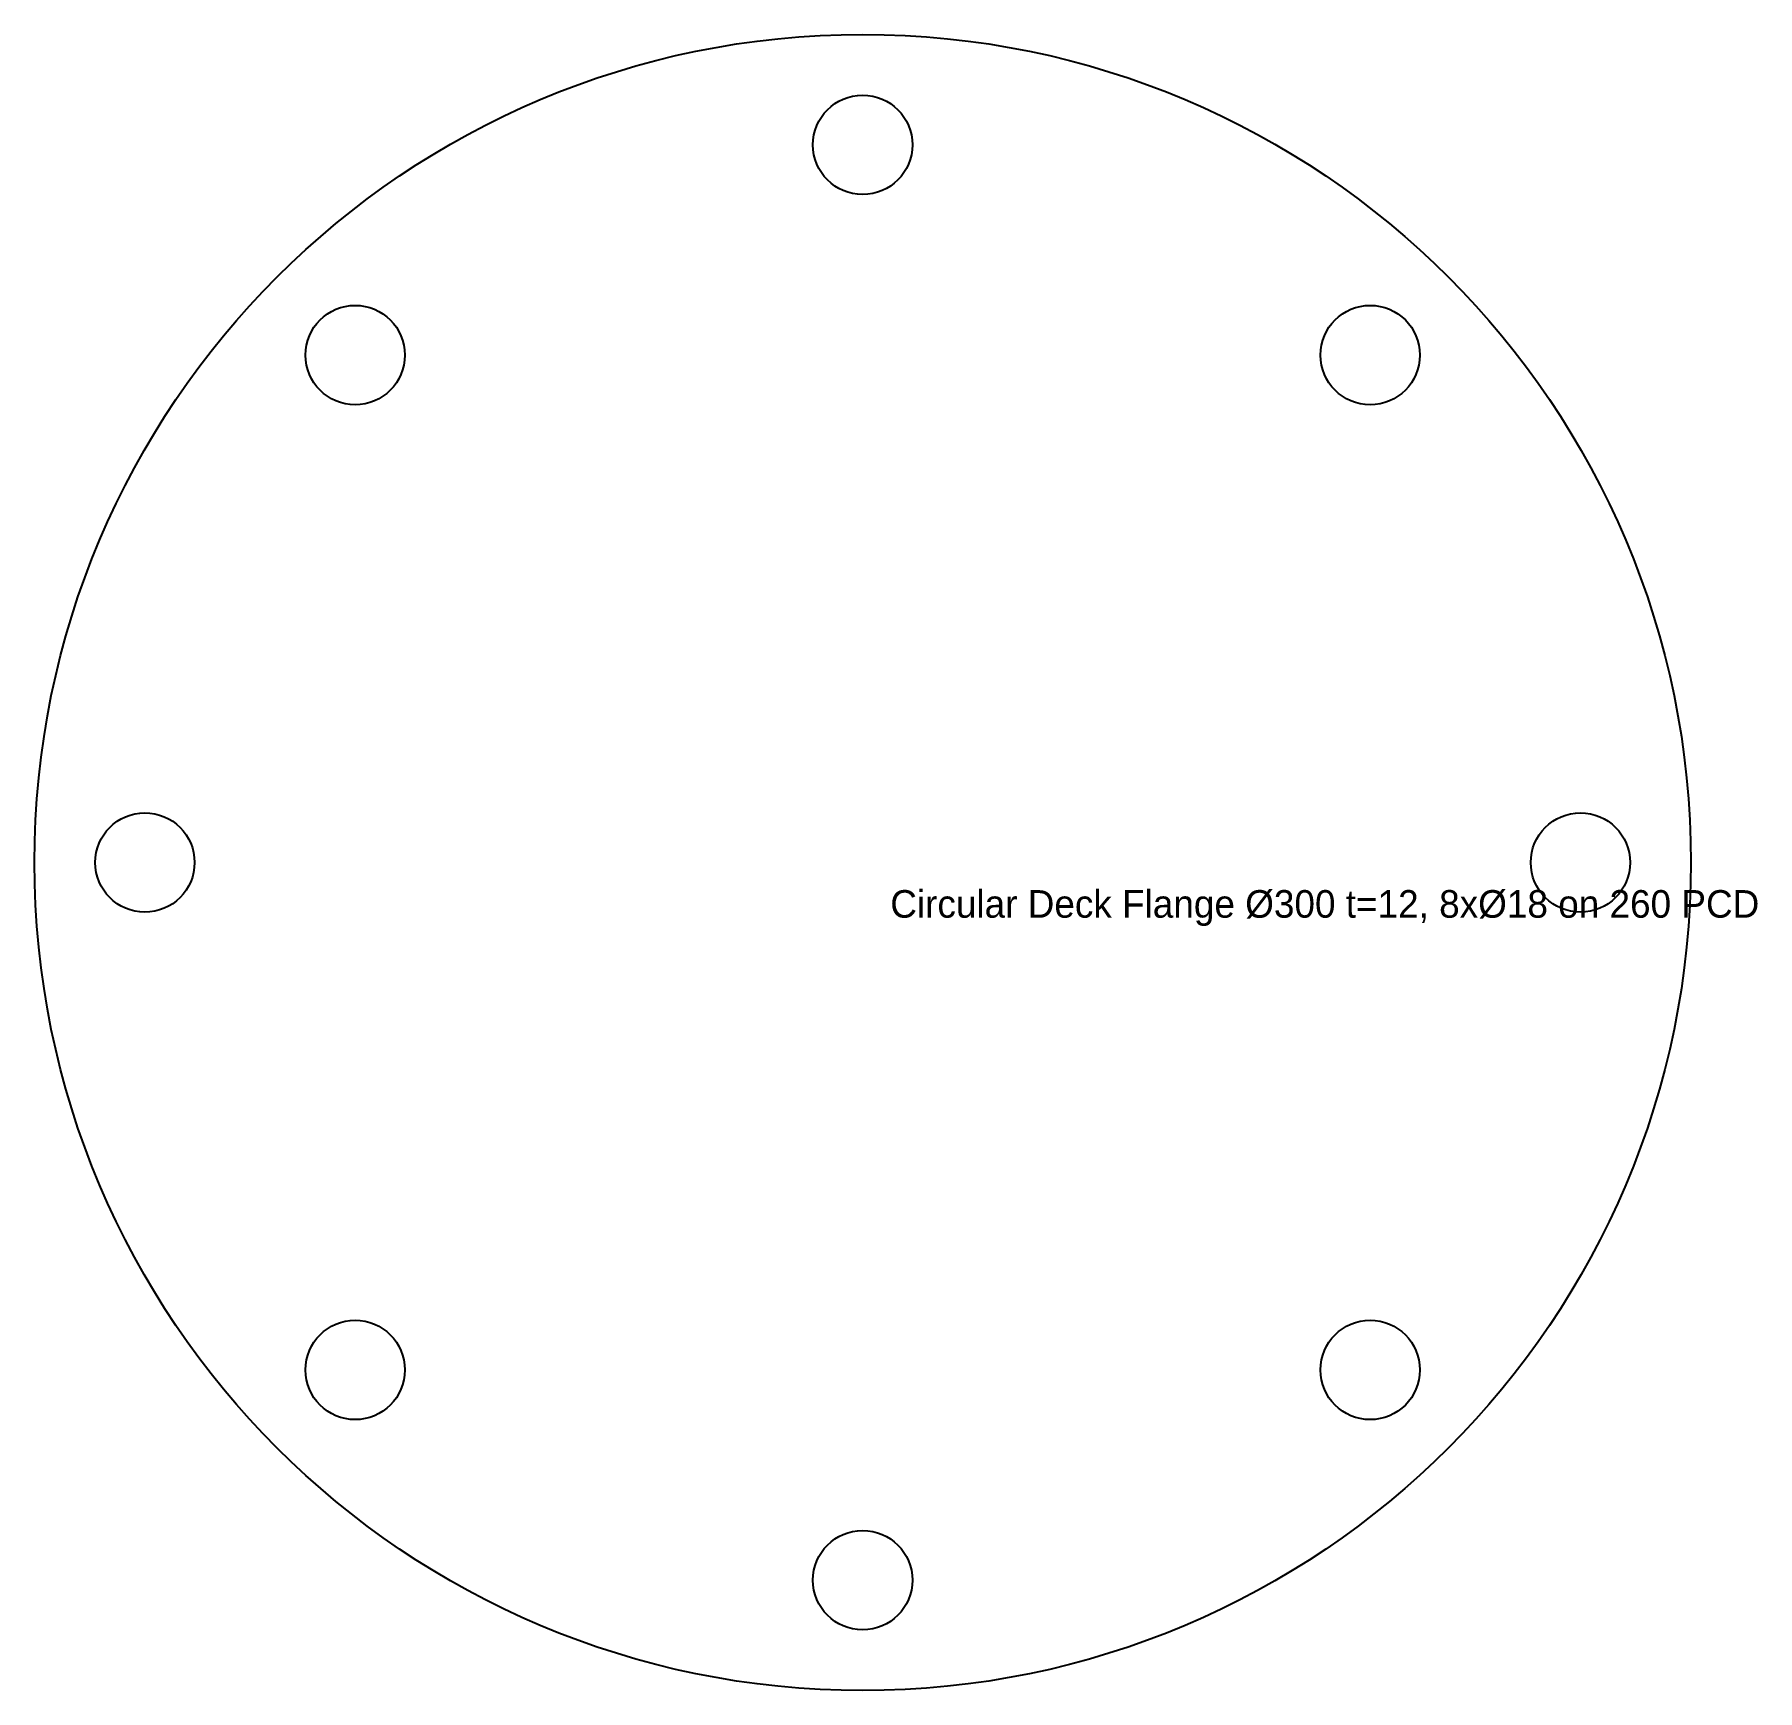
# Model space of a CAD drawing. Extents: x -150 to 162, y -150 to 150.
import ezdxf

# ---------------------------------------------------------------- set-up
doc = ezdxf.new("R2010")
doc.units = 0
for name, color, linetype in [('HOLES', 1, 'CONTINUOUS'), ('NOTES', 2, 'CONTINUOUS'), ('OUTLINE', 7, 'CONTINUOUS')]:
    doc.layers.add(name, color=color, linetype=linetype)

msp = doc.modelspace()

# ---------------------------------------------------------------- linework, layer by layer
at = {"layer": 'HOLES'}
for centre in [(0, 130), (-91.92, 91.92), (91.92, 91.92), (-130, 0), (130, 0), (-91.92, -91.92), (91.92, -91.92), (0, -130)]:
    msp.add_circle(centre, 9, dxfattribs=at)
at = {"layer": 'OUTLINE'}
msp.add_circle((0, 0), 150, dxfattribs=at)

# ---------------------------------------------------------------- texts
at = {"layer": 'NOTES'}
msp.add_text('Circular Deck Flange Ø300 t=12, 8xØ18 on 260 PCD', height=5, dxfattribs=at).set_placement((5, -10))

doc.saveas('drawing.dxf')
